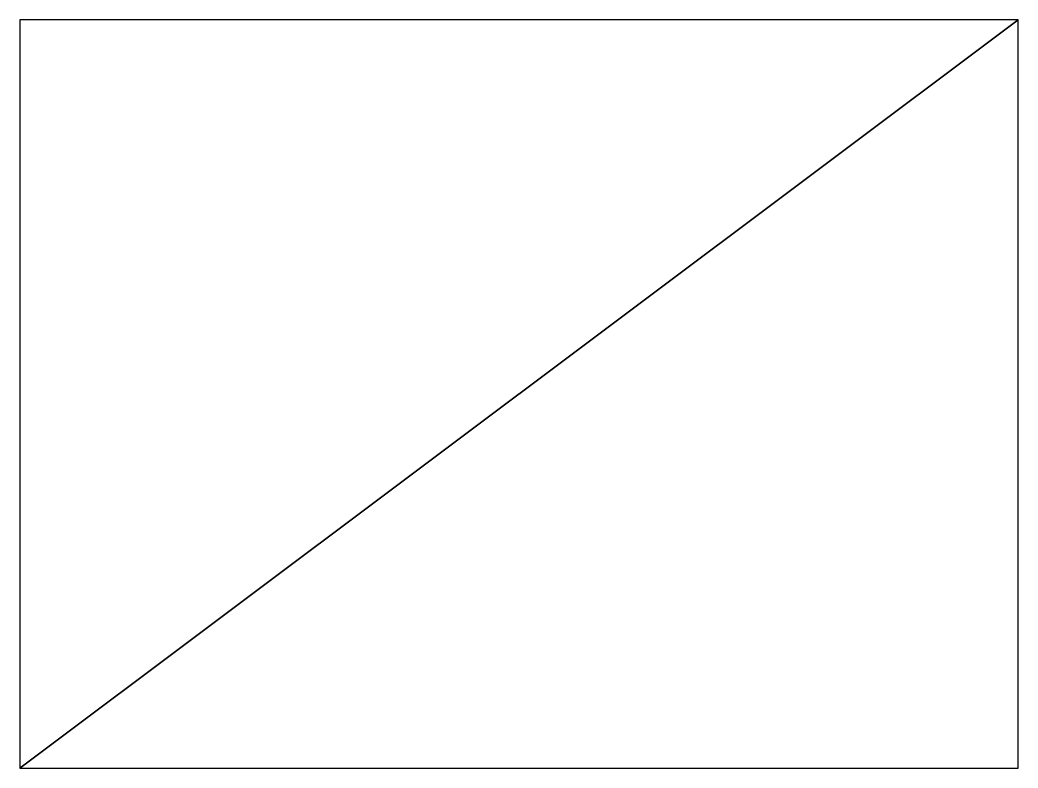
# Model space of a CAD drawing. Header units: metres. Extents: x 0 to 4, y 0 to 3.
import ezdxf

# ---------------------------------------------------------------- set-up
doc = ezdxf.new("R2010")
doc.units = ezdxf.units.M

msp = doc.modelspace()

# ---------------------------------------------------------------- linework, layer by layer
for points in [[(0, 0), (4, 0), (4, 3)], [(0, 0), (4, 3), (0, 3)]]:
    msp.add_3dface(points)

doc.saveas('drawing.dxf')
